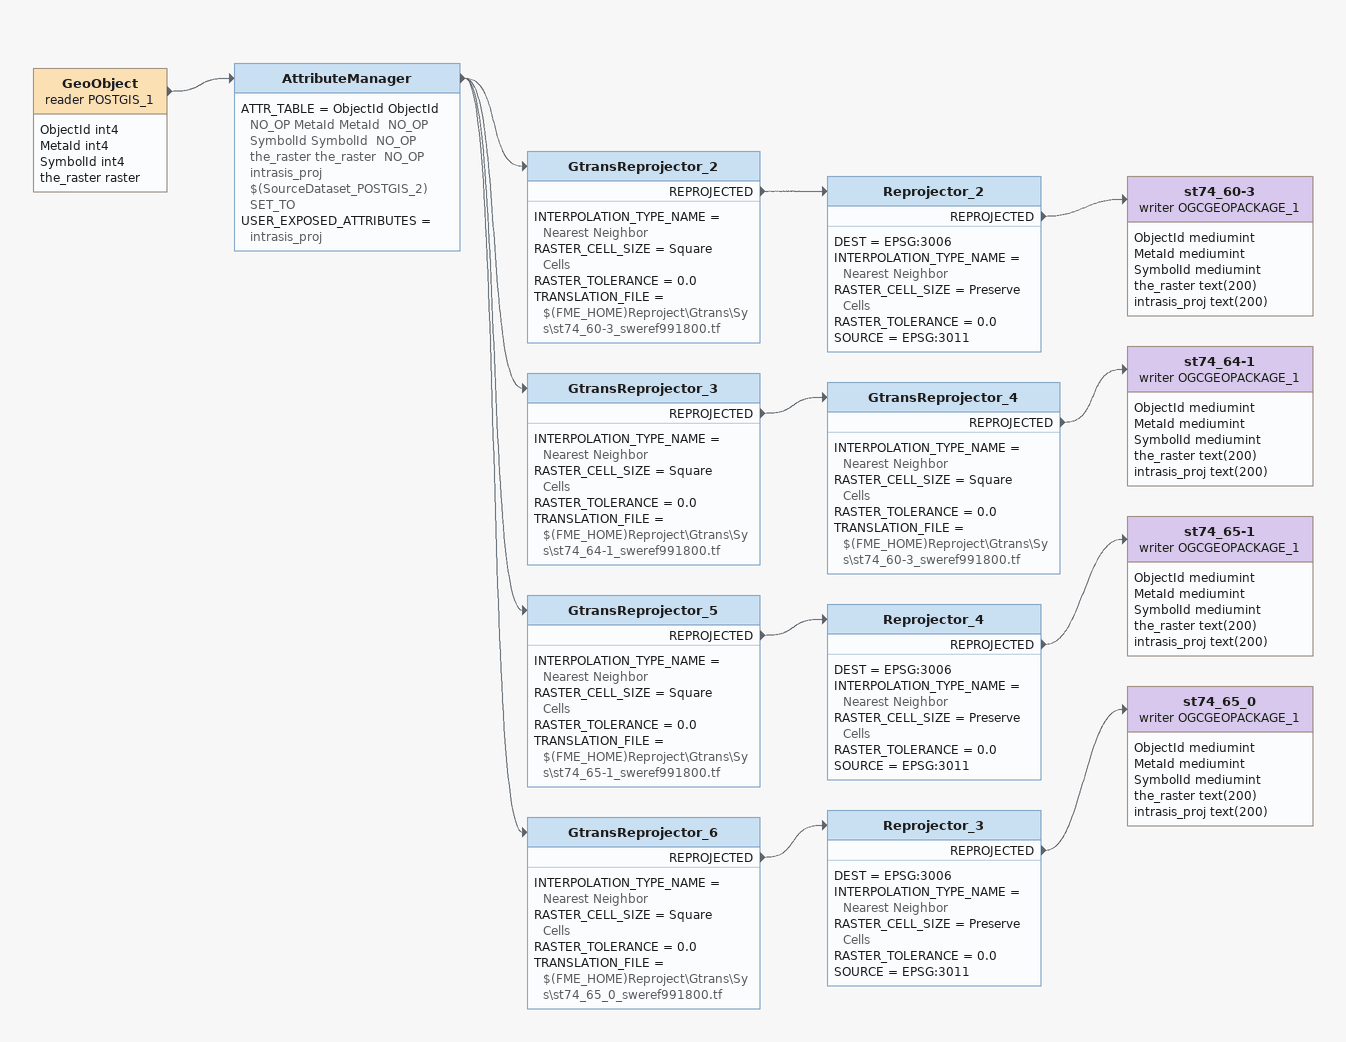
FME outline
GeoObject (reader POSTGIS_1)
    attributes: ObjectId int4, MetaId int4, SymbolId int4, the_raster raster
    -> AttributeManager
AttributeManager
    ATTR_TABLE = ObjectId ObjectId  NO_OP MetaId MetaId  NO_OP SymbolId SymbolId  NO_OP the_raster the_raster  NO_OP  intrasis_proj $(SourceDataset_POSTGIS_2) SET_TO
    USER_EXPOSED_ATTRIBUTES = intrasis_proj
    -> GtransReprojector_2
    -> GtransReprojector_3
    -> GtransReprojector_5
    -> GtransReprojector_6
GtransReprojector_2
    INTERPOLATION_TYPE_NAME = Nearest Neighbor
    RASTER_CELL_SIZE = Square Cells
    RASTER_TOLERANCE = 0.0
    TRANSLATION_FILE = $(FME_HOME)Reproject\Gtrans\Sys\st74_60-3_sweref991800.tf
    REPROJECTED -> Reprojector_2
Reprojector_2
    DEST = EPSG:3006
    INTERPOLATION_TYPE_NAME = Nearest Neighbor
    RASTER_CELL_SIZE = Preserve Cells
    RASTER_TOLERANCE = 0.0
    SOURCE = EPSG:3011
    REPROJECTED -> st74_60-3 (writer OGCGEOPACKAGE_1)
st74_60-3 (writer OGCGEOPACKAGE_1)
    attributes: ObjectId mediumint, MetaId mediumint, SymbolId mediumint, the_raster text(200), intrasis_proj text(200)
GtransReprojector_3
    INTERPOLATION_TYPE_NAME = Nearest Neighbor
    RASTER_CELL_SIZE = Square Cells
    RASTER_TOLERANCE = 0.0
    TRANSLATION_FILE = $(FME_HOME)Reproject\Gtrans\Sys\st74_64-1_sweref991800.tf
    REPROJECTED -> GtransReprojector_4
GtransReprojector_4
    INTERPOLATION_TYPE_NAME = Nearest Neighbor
    RASTER_CELL_SIZE = Square Cells
    RASTER_TOLERANCE = 0.0
    TRANSLATION_FILE = $(FME_HOME)Reproject\Gtrans\Sys\st74_60-3_sweref991800.tf
    REPROJECTED -> st74_64-1 (writer OGCGEOPACKAGE_1)
st74_64-1 (writer OGCGEOPACKAGE_1)
    attributes: ObjectId mediumint, MetaId mediumint, SymbolId mediumint, the_raster text(200), intrasis_proj text(200)
GtransReprojector_5
    INTERPOLATION_TYPE_NAME = Nearest Neighbor
    RASTER_CELL_SIZE = Square Cells
    RASTER_TOLERANCE = 0.0
    TRANSLATION_FILE = $(FME_HOME)Reproject\Gtrans\Sys\st74_65-1_sweref991800.tf
    REPROJECTED -> Reprojector_4
Reprojector_4
    DEST = EPSG:3006
    INTERPOLATION_TYPE_NAME = Nearest Neighbor
    RASTER_CELL_SIZE = Preserve Cells
    RASTER_TOLERANCE = 0.0
    SOURCE = EPSG:3011
    REPROJECTED -> st74_65-1 (writer OGCGEOPACKAGE_1)
st74_65-1 (writer OGCGEOPACKAGE_1)
    attributes: ObjectId mediumint, MetaId mediumint, SymbolId mediumint, the_raster text(200), intrasis_proj text(200)
GtransReprojector_6
    INTERPOLATION_TYPE_NAME = Nearest Neighbor
    RASTER_CELL_SIZE = Square Cells
    RASTER_TOLERANCE = 0.0
    TRANSLATION_FILE = $(FME_HOME)Reproject\Gtrans\Sys\st74_65_0_sweref991800.tf
    REPROJECTED -> Reprojector_3
Reprojector_3
    DEST = EPSG:3006
    INTERPOLATION_TYPE_NAME = Nearest Neighbor
    RASTER_CELL_SIZE = Preserve Cells
    RASTER_TOLERANCE = 0.0
    SOURCE = EPSG:3011
    REPROJECTED -> st74_65_0 (writer OGCGEOPACKAGE_1)
st74_65_0 (writer OGCGEOPACKAGE_1)
    attributes: ObjectId mediumint, MetaId mediumint, SymbolId mediumint, the_raster text(200), intrasis_proj text(200)
